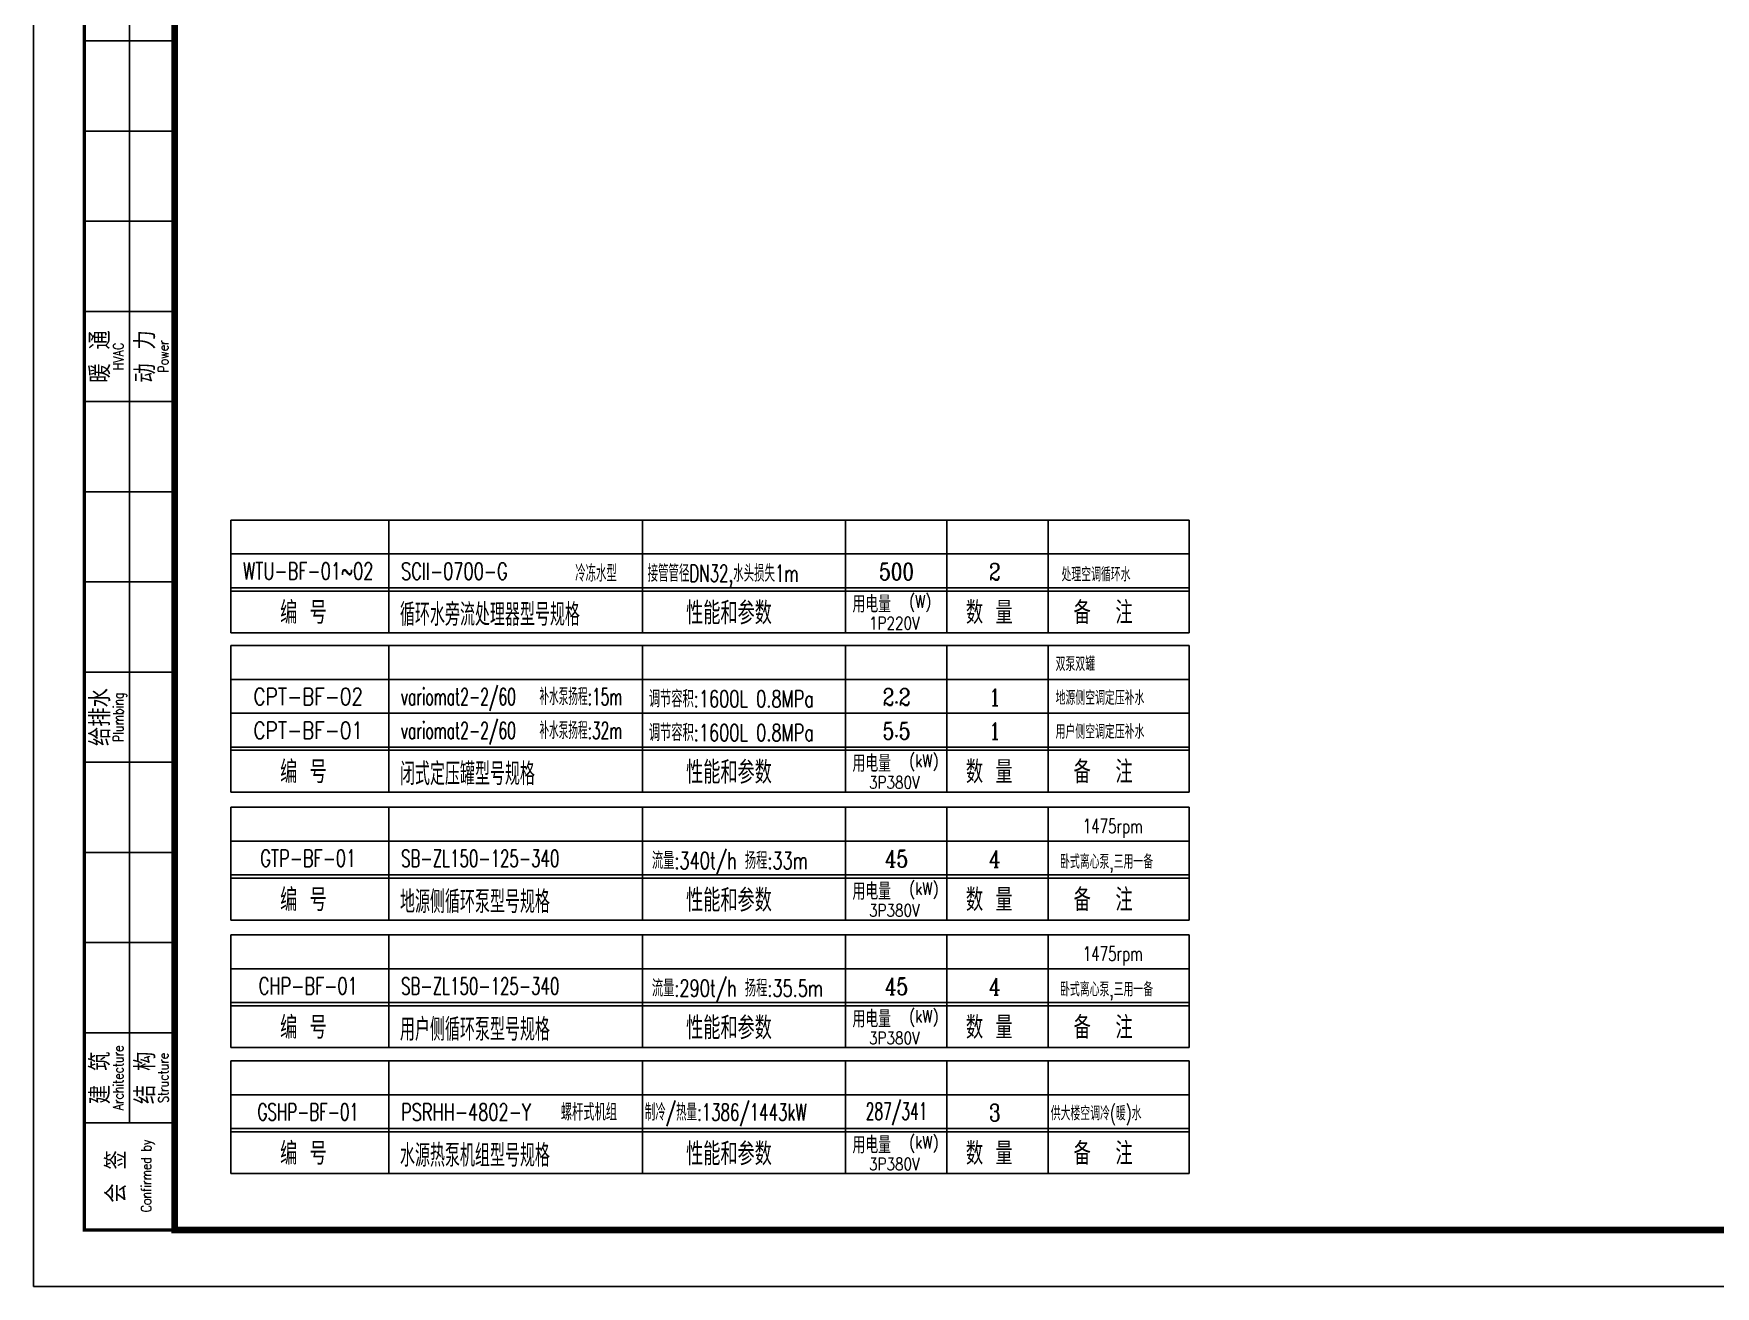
# Model space of a CAD drawing. Extents: x -345393 to -54719, y 203828 to 476815.
# Drawn here: x -345393 to -330476, y 226172 to 237287 of the extents above; entities that cross this region are included whole.
import ezdxf
from ezdxf.enums import TextEntityAlignment as Align

# ---------------------------------------------------------------- set-up
doc = ezdxf.new("R2010")
doc.units = 0
doc.header["$LTSCALE"] = 1000
doc.header["$MEASUREMENT"] = 0
doc.layers.get('0').update_dxf_attribs({"color": 252, "linetype": 'CONTINUOUS'})
doc.layers.add('图框', color=252, linetype='CONTINUOUS')
doc.layers.add('暖通-公共-材料表', color=3, linetype='CONTINUOUS')
doc.styles.add('HZ-ZG', font='romans.shx', dxfattribs={"width": 0.8, "bigfont": 'hzf.shx'})
doc.styles.add('HZ-ZGBZ', font='romanc.shx', dxfattribs={"width": 0.65, "bigfont": '0hztxt.shx'})
doc.styles.add('TKZ2_tjkts.shx', font='tjromant.shx', dxfattribs={"bigfont": 'tjkts.shx'})

# ---------------------------------------------------------------- blocks, each defined once
blk = doc.blocks.new('TJAD_TK_A1')
for p, q in [((517.38, 385.45), (517.38, 641.45)), ((509.38, 577.45), (525.38, 577.45)), ((509.38, 561.45), (525.38, 561.45)), ((509.38, 545.45), (525.38, 545.45)), ((509.38, 529.45), (525.38, 529.45)), ((509.38, 513.45), (525.38, 513.45)), ((509.38, 497.45), (525.38, 497.45)), ((509.38, 481.45), (525.38, 481.45)), ((509.38, 465.45), (525.38, 465.45)), ((509.38, 449.45), (525.38, 449.45)), ((509.38, 433.45), (525.38, 433.45)), ((509.38, 417.45), (525.38, 417.45)), ((509.38, 401.45), (525.38, 401.45)), ((517.38, 401.45), (517.38, 385.45)), ((509.38, 385.45), (525.38, 385.45))]:
    blk.add_line(p, q)
at = {"layer": '图框'}
for q in [(500.38, 950.45), (1341.38, 356.45)]:
    blk.add_line((500.38, 356.45), q, dxfattribs=at)
at = {"layer": '图框', "const_width": 1.2}
blk.add_lwpolyline([(1331.38, 940.45), (525.38, 940.45), (525.38, 366.45), (1331.38, 366.45)], close=True, dxfattribs=at)
at = {"layer": '图框', "const_width": 0.6}
blk.add_lwpolyline([(525.38, 366.45), (509.38, 366.45), (509.38, 641.45), (525.38, 641.45)], dxfattribs=at)
at = {"style": 'TKZ2_tjkts.shx'}
for s, p in [('暖 通', (512.17, 521.45)), ('动 力', (520.17, 521.45)), ('给排水', (512.17, 457.45)), ('建 筑', (512.17, 393.45)), ('结 构', (520.17, 393.45)), ('会 签', (515, 375.95))]:
    blk.add_text(s, height=3.6, rotation=90, dxfattribs=at).set_placement(p, align=Align.MIDDLE_CENTER)
at = {"style": 'TKZ2_tjkts.shx', "width": 0.8}
for s, p in [('HVAC', (515.4, 521.45)), ('Power', (523.4, 521.45)), ('Plumbing', (515.4, 457.45)), ('Architecture', (515.4, 393.45)), ('Structure', (523.4, 393.45)), ('Confirmed by', (520.33, 376.06))]:
    blk.add_text(s, height=1.8, rotation=90, dxfattribs=at).set_placement(p, align=Align.MIDDLE_CENTER)

msp = doc.modelspace()

# ---------------------------------------------------------------- linework, layer by layer
at = {"layer": '暖通-公共-材料表', "color": 4}
for p, q in [((-343642.59617, 232970.66548), (-343642.59617, 231970.81518)), ((-343642.59617, 232970.66548), (-335142.67697, 232970.66548)), ((-335142.67697, 232970.66548), (-335142.67697, 231970.81518)), ((-343642.68185, 231970.81518), (-335142.67697, 231970.81518)), ((-343642.68185, 231857.45452), (-343642.68185, 230557.43755)), ((-343642.68185, 231857.45452), (-335142.76266, 231857.45452)), ((-335142.76266, 231857.45452), (-335142.76266, 230557.43755)), ((-343642.76753, 230557.43755), (-335142.76266, 230557.43755)), ((-343642.68185, 230422.61303), (-343642.68185, 229422.59606)), ((-343642.68185, 230422.61303), (-335142.76266, 230422.61303)), ((-335142.76266, 230422.61303), (-335142.76266, 229422.59606)), ((-343642.76753, 229422.59606), (-335142.76266, 229422.59606)), ((-343642.68185, 229290.20981), (-343642.68185, 228290.19284)), ((-343642.68185, 229290.20981), (-335142.76266, 229290.20981)), ((-335142.76266, 229290.20981), (-335142.76266, 228290.19284)), ((-343642.76753, 228290.19284), (-335142.76266, 228290.19284)), ((-343642.68185, 228172.37989), (-343642.68185, 227172.36292)), ((-343642.68185, 228172.37989), (-335142.76266, 228172.37989)), ((-335142.76266, 228172.37989), (-335142.76266, 227172.36292)), ((-343642.76753, 227172.36292), (-335142.76266, 227172.36292))]:
    msp.add_line(p, q, dxfattribs=at)
at = {"layer": '暖通-公共-材料表', "color": 100}
for p, q in [((-342242.59571, 232970.66548), (-342242.59571, 231970.81518)), ((-339992.6794, 232970.66548), (-339992.6794, 231970.81518)), ((-338192.67855, 232970.66548), (-338192.67855, 231970.81518)), ((-337292.51049, 232970.66548), (-337292.51049, 231970.81518)), ((-336392.67762, 232970.66548), (-336392.67762, 231970.81518)), ((-342242.68139, 231857.45452), (-342242.68139, 230557.43755)), ((-339992.76509, 231857.45452), (-339992.76509, 230557.43755)), ((-338192.76423, 231857.45452), (-338192.76423, 230557.43755)), ((-337292.59618, 231857.45452), (-337292.59618, 230557.43755)), ((-336392.7633, 231857.45452), (-336392.7633, 230557.43755)), ((-342242.68139, 230422.61303), (-342242.68139, 229422.59606)), ((-339992.76509, 230422.61303), (-339992.76509, 229422.59606)), ((-338192.76423, 230422.61303), (-338192.76423, 229422.59606)), ((-337292.59618, 230422.61303), (-337292.59618, 229422.59606)), ((-336392.7633, 230422.61303), (-336392.7633, 229422.59606)), ((-342242.68139, 229290.20981), (-342242.68139, 228290.19284)), ((-339992.76509, 229290.20981), (-339992.76509, 228290.19284)), ((-338192.76423, 229290.20981), (-338192.76423, 228290.19284)), ((-337292.59618, 229290.20981), (-337292.59618, 228290.19284)), ((-336392.7633, 229290.20981), (-336392.7633, 228290.19284)), ((-342242.68139, 228172.37989), (-342242.68139, 227172.36292)), ((-339992.76509, 228172.37989), (-339992.76509, 227172.36292)), ((-338192.76423, 228172.37989), (-338192.76423, 227172.36292)), ((-337292.59618, 228172.37989), (-337292.59618, 227172.36292)), ((-336392.7633, 228172.37989), (-336392.7633, 227172.36292))]:
    msp.add_line(p, q, dxfattribs=at)
at = {"layer": '暖通-公共-材料表', "color": 50}
for p, q in [((-343642.59617, 232670.74381), (-335142.67697, 232670.74381)), ((-343642.59617, 232370.57696), (-335142.67697, 232370.57696)), ((-343642.59617, 232341.58737), (-335142.67697, 232341.58737)), ((-343642.68185, 231557.36618), (-335142.76266, 231557.36618)), ((-343642.68185, 231257.36618), (-335142.76266, 231257.36618)), ((-343642.68185, 230957.19934), (-335142.76266, 230957.19934)), ((-343642.68185, 230928.20975), (-335142.76266, 230928.20975)), ((-343642.68185, 230122.69155), (-335142.76266, 230122.69155)), ((-343642.68185, 229822.35785), (-335142.76266, 229822.35785)), ((-343642.68185, 229793.36826), (-335142.76266, 229793.36826)), ((-343642.68185, 228990.28832), (-335142.76266, 228990.28832)), ((-343642.68185, 228689.95462), (-335142.76266, 228689.95462)), ((-343642.68185, 228660.96503), (-335142.76266, 228660.96503)), ((-343642.68185, 227872.45841), (-335142.76266, 227872.45841)), ((-343642.68185, 227572.12471), (-335142.76266, 227572.12471)), ((-343642.68185, 227543.13512), (-335142.76266, 227543.13512))]:
    msp.add_line(p, q, dxfattribs=at)

# ---------------------------------------------------------------- block references
at = {"layer": '图框', "xscale": 50, "yscale": 50, "zscale": 50}
msp.add_blockref('TJAD_TK_A1', (-370411.63982, 208349.90246), dxfattribs=at)

# ---------------------------------------------------------------- texts
at = {"layer": '暖通-公共-材料表', "color": 100, "style": 'HZ-ZG'}
for s, width, p in [('WTU-BF-01~02', 0.7, (-342956.93399, 232518.60037)), ('CPT-BF-02', 0.8, (-342957.01967, 231405.22274)), ('CPT-BF-01', 0.8, (-342957.01967, 231105.22274)), ('GTP-BF-01', 0.7, (-342957.01967, 229970.38125)), ('CHP-BF-01', 0.7, (-342957.01967, 228837.97803)), ('GSHP-BF-01', 0.65, (-342957.01967, 227720.14811))]:
    msp.add_text(s, height=150, dxfattribs=dict(at, width=width)).set_placement(p, align=Align.MIDDLE)
for s, height, width, p in [('SCII-0700-G', 150.0000001, 0.7, (-342133.15618, 232442.11449)), ('冷冻水型', 150, 0.65, (-340589.50725, 232423.21508)), ('接管管径DN32,水头损失1m', 150.0000001, 0.65, (-339946.27895, 232423.21508)), ('处理空调循环水', 125, 0.7, (-336275.65819, 232425.96761)), ('双泵双罐', 125, 0.7, (-336327.68839, 231631.35649)), ('variomat2-2/60', 150, 0.6, (-342133.24186, 231328.73686)), ('补水泵扬程:15m', 150, 0.6, (-340906.45979, 231328.73687)), ('调节容积:1600L 0.8MPa', 150.0000001, 0.7, (-339936.1211, 231309.83745)), ('地源侧空调定压补水', 125, 0.7, (-336327.68839, 231331.26815)), ('variomat2-2/60', 150, 0.6, (-342133.24186, 231028.73686)), ('补水泵扬程:32m', 150, 0.6, (-340906.45979, 231028.73687)), ('调节容积:1600L 0.8MPa', 150.0000001, 0.7, (-339936.1211, 231009.83745)), ('用户侧空调定压补水', 125, 0.7, (-336327.68839, 231031.26815)), ('1475rpm', 125, 0.7, (-336087.32084, 230193.98371)), ('SB-ZL150-125-340', 150, 0.65, (-342133.24186, 229894.06222)), ('流量:340t/h 扬程:33m', 150, 0.7, (-339908.80925, 229875.16281)), ('卧式离心泵,三用一备', 125, 0.7, (-336288.04163, 229877.91535)), ('1475rpm', 125, 0.7, (-336087.32084, 229061.58048)), ('SB-ZL150-125-340', 150, 0.65, (-342133.24186, 228761.659)), ('流量:290t/h 扬程:35.5m', 150, 0.7, (-339908.80925, 228742.75959)), ('卧式离心泵,三用一备', 125, 0.7, (-336288.04163, 228745.51212)), ('PSRHH-4802-Y', 150, 0.7, (-342133.24186, 227643.66223)), ('螺杆式机组', 150, 0.7, (-340716.37726, 227643.66223)), ('制冷/热量:1386/1443kW', 150, 0.65, (-339970.97763, 227642.64693)), ('供大楼空调冷(暖)水', 125, 0.7, (-336371.02708, 227645.46657))]:
    msp.add_text(s, height=height, dxfattribs=dict(at, width=width)).set_placement(p)
at = {"layer": '暖通-公共-材料表', "color": 50, "style": 'HZ-ZGBZ', "width": 0.8}
msp.add_text('500', height=150, dxfattribs=at).set_placement((-337738.21048, 232513.99007), align=Align.MIDDLE)
msp.add_text('2', height=150, dxfattribs=at).set_placement((-336867.18944, 232436.67996), align=Align.CENTER)
at = {"layer": '暖通-公共-材料表', "color": 50, "style": 'HZ-ZG'}
for s, height, width, p in [('编 号', 200, 0.8, (-343206.13589, 232049.81627)), ('性能和参数', 200, 0.8, (-339604.82697, 232045.77473)), ('用电量', 150, 0.8, (-338129.31508, 232150.18763)), ('(W)', 110, 0.8, (-337627.01809, 232193.27388)), ('数 量', 200, 0.8, (-337122.78062, 232049.81627)), ('备  注', 200, 0.8, (-336167.85738, 232049.81627)), ('1P220V', 110, 0.8, (-337982.29319, 232001.35156)), ('编 号', 200, 0.8, (-343206.22157, 230636.43864)), ('闭式定压罐型号规格', 200, 0.7, (-342143.31521, 230618.84327)), ('性能和参数', 200, 0.8, (-339604.91265, 230632.3971)), ('用电量', 150, 0.8, (-338129.31508, 230736.81)), ('(kW)', 110, 0.8, (-337627.0181, 230779.89625)), ('数 量', 200, 0.8, (-337122.8663, 230636.43864)), ('备  注', 200, 0.8, (-336167.94306, 230636.43864)), ('3P380V', 110, 0.8, (-337982.29319, 230587.97394)), ('编 号', 200, 0.8, (-343206.22157, 229501.59715)), ('用电量', 150, 0.8, (-338129.31508, 229601.96852)), ('(kW)', 110, 0.8, (-337627.0181, 229645.05476)), ('地源侧循环泵型号规格', 200, 0.7, (-342143.31521, 229484.00178)), ('性能和参数', 200, 0.8, (-339604.91265, 229497.55562)), ('数 量', 200, 0.8, (-337122.8663, 229501.59715)), ('备  注', 200, 0.8, (-336167.94306, 229501.59715)), ('3P380V', 110, 0.8, (-337982.29319, 229453.13245)), ('编 号', 200, 0.8, (-343206.22157, 228369.19393)), ('用户侧循环泵型号规格', 200, 0.7, (-342143.31521, 228351.59856)), ('性能和参数', 200, 0.8, (-339604.91265, 228365.15239)), ('用电量', 150, 0.8, (-338129.31508, 228469.56529)), ('(kW)', 110, 0.8, (-337627.0181, 228512.65154)), ('数 量', 200, 0.8, (-337122.8663, 228369.19393)), ('备  注', 200, 0.8, (-336167.94306, 228369.19393)), ('3P380V', 110, 0.8, (-337982.29319, 228320.72922)), ('用电量', 150, 0.8, (-338129.31508, 227351.73538)), ('(kW)', 110, 0.8, (-337627.0181, 227394.82162)), ('编 号', 200, 0.8, (-343206.22157, 227251.36401)), ('水源热泵机组型号规格', 200, 0.7, (-342143.31521, 227233.76864)), ('性能和参数', 200, 0.8, (-339604.91265, 227247.32248)), ('数 量', 200, 0.8, (-337122.8663, 227251.36401)), ('备  注', 200, 0.8, (-336167.94306, 227251.36401)), ('3P380V', 110, 0.8, (-337982.29319, 227202.89931))]:
    msp.add_text(s, height=height, dxfattribs=dict(at, width=width)).set_placement(p)
at = {"layer": '暖通-公共-材料表', "color": 2, "style": 'HZ-ZG', "width": 0.7}
msp.add_text('循环水旁流处理器型号规格', height=200.0000001, dxfattribs=at).set_placement((-342143.22953, 232032.2209))
at = {"layer": '暖通-公共-材料表', "color": 2, "style": 'HZ-ZGBZ'}
for s, width, p in [('2.2', 0.8, (-337738.29616, 231400.61245)), ('5.5', 0.8, (-337738.29616, 231100.61245)), ('45', 0.8, (-337738.29616, 229965.93781)), ('45', 0.8, (-337738.29616, 228833.53458)), ('287/341', 0.6, (-337738.29616, 227715.53782))]:
    msp.add_text(s, height=150, dxfattribs=dict(at, width=width)).set_placement(p, align=Align.MIDDLE)
at = {"layer": '暖通-公共-材料表', "color": 2, "style": 'HZ-ZGBZ', "width": 0.8}
for s, p in [('1', (-336867.27512, 231323.30234)), ('1', (-336867.27512, 231023.30234)), ('4', (-336867.27512, 229888.6277)), ('4', (-336867.27512, 228756.22447)), ('3', (-336867.27512, 227638.39456))]:
    msp.add_text(s, height=150, dxfattribs=at).set_placement(p, align=Align.CENTER)

doc.saveas('drawing.dxf')
